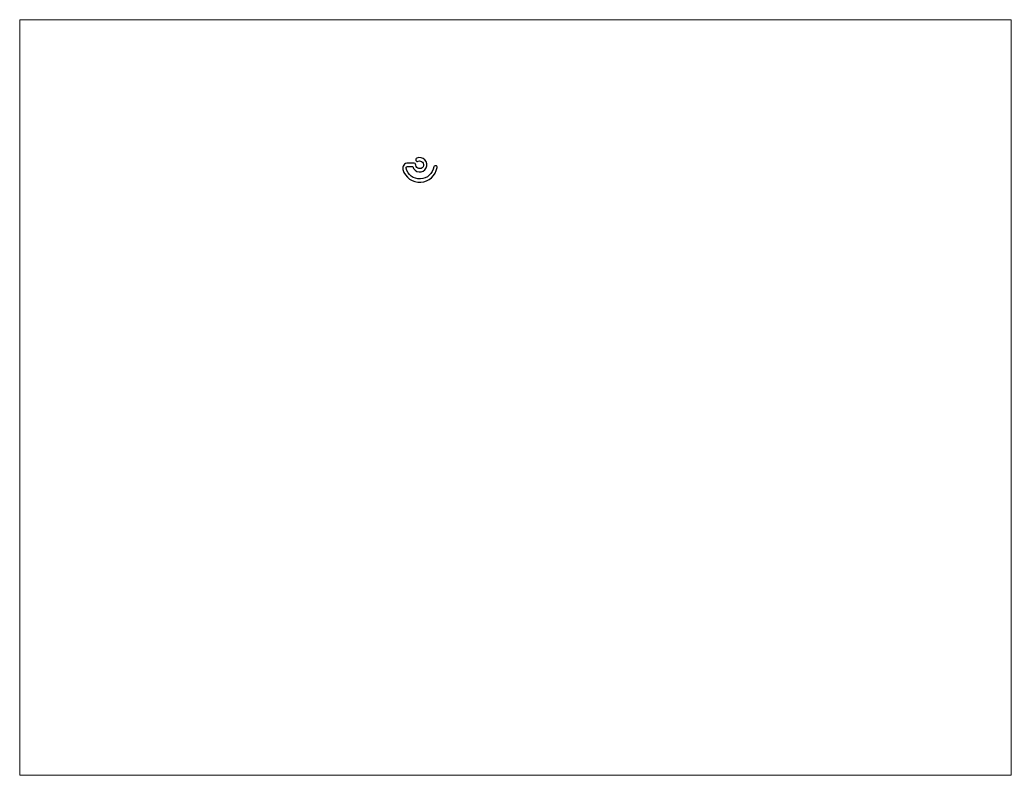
# Paper-space layout 'Layout1' of a CAD drawing. Extents: x 27 to 240, y 20 to 183.
# The model-space entities are those that its viewports show. They can reach past a viewport. Long polylines and large blocks are cut down to what shows.
import ezdxf

# ---------------------------------------------------------------- set-up
doc = ezdxf.new("R2010")
doc.units = 0
doc.header["$LTSCALE"] = 15
doc.layers.get('0').update_dxf_attribs({"linetype": 'CONTINUOUS'})

msp = doc.modelspace()

# ---------------------------------------------------------------- linework, layer by layer
at = {"color": 0, "linetype": 'CONTINUOUS', "ltscale": 0.05}
msp.add_lwpolyline([(146.7, 218.99, 0.807435), (159.97, 219.81, 0.498839), (159.49, 220.45), (159.22, 220.47, 0.389983), (158.69, 220.04, -0.823238), (147.91, 219.51, -0.48712), (148.4, 220.13), (150.54, 220.13, 2.732684), (152.11, 223.39, 1), (152.64, 222.2, -3.124718), (151.76, 220.7, 0.365708), (150.77, 221.53), (148.63, 221.53, 0.497024)], format="xyb", close=True, dxfattribs=at)

psp = doc.layouts.get("Layout1")

# ---------------------------------------------------------------- viewports
at = {"layer": '0', "color": 0, "linetype": 'BYBLOCK', "ltscale": 0.05}
psp.add_viewport(center=(133.35, 101.6), size=(213.36, 162.56), view_center_point=(190.51, 130.3), view_height=293.8955, dxfattribs=at)

doc.saveas('drawing.dxf')
